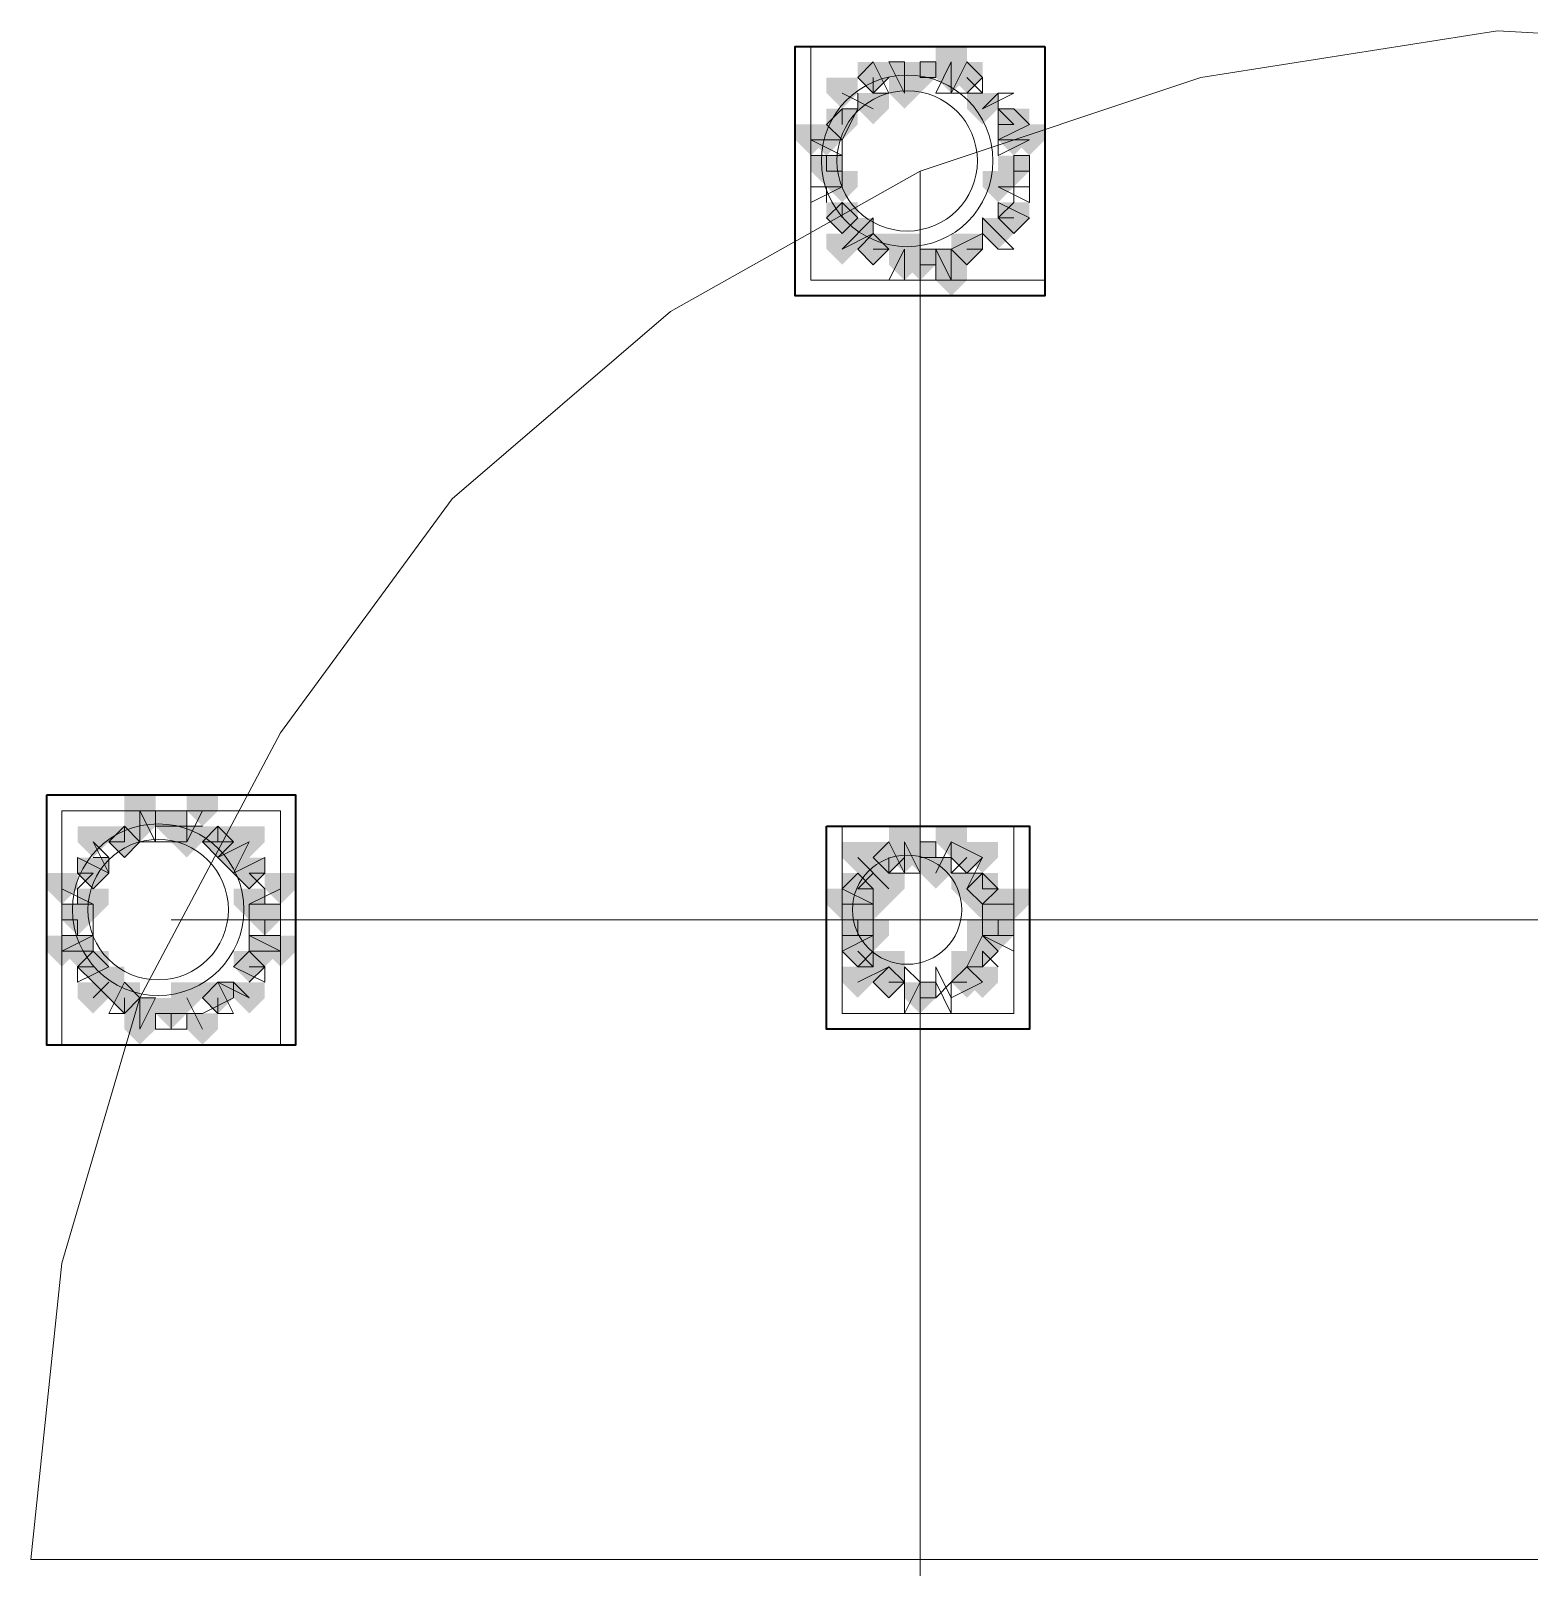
# Model space of a CAD drawing. Header units: millimetres. Extents: x 2315 to 4619, y 1334 to 1897.
# Drawn here: x 4124.02 to 4129.89, y 1541.67 to 1547.68 of the extents above; entities that cross this region are included whole.
import ezdxf

# ---------------------------------------------------------------- set-up
doc = ezdxf.new("R2010")
doc.units = ezdxf.units.MM
for name, color, linetype, true_color in [('PDF_10', 7, 'Continuous', 0x00b85c), ('PDF_AXIS', 7, 'Continuous', 0x00b85c), ('PDF_柱构件', 7, 'Continuous', 0x00b85c), ('PDF_转运站初步方案', 7, 'Continuous', 0x00b85c)]:
    doc.layers.add(name, color=color, linetype=linetype, true_color=true_color)
doc.layers.add('PDF_中心线层', color=1, linetype='Continuous')
doc.layers.add('PDF_粗实线层', color=7, linetype='Continuous')

msp = doc.modelspace()

# ---------------------------------------------------------------- hatches: boundary and pattern name
at = {"layer": 'PDF_10', "transparency": 33554559}
for points in [[(4127.3221, 1547.5601), (4127.261, 1547.5601), (4127.261, 1547.499), (4127.3221, 1547.4379), (4127.3832, 1547.499), (4127.3832, 1547.5601)], [(4127.3221, 1547.5601), (4127.261, 1547.5601), (4127.261, 1547.499), (4127.3221, 1547.4379), (4127.3832, 1547.499), (4127.3832, 1547.5601)], [(4127.5053, 1547.5601), (4127.4442, 1547.5601), (4127.4442, 1547.499), (4127.5053, 1547.4379), (4127.5664, 1547.499), (4127.5664, 1547.5601)], [(4127.5053, 1547.5601), (4127.4442, 1547.5601), (4127.4442, 1547.499), (4127.5053, 1547.4379), (4127.5664, 1547.499), (4127.5664, 1547.5601)], [(4127.6886, 1547.5601), (4127.6275, 1547.5601), (4127.6275, 1547.499), (4127.6886, 1547.4379), (4127.7496, 1547.499), (4127.7496, 1547.5601)], [(4127.6886, 1547.5601), (4127.6275, 1547.5601), (4127.6275, 1547.499), (4127.6886, 1547.4379), (4127.7496, 1547.499), (4127.7496, 1547.5601)], [(4127.1999, 1547.3768), (4127.1388, 1547.3768), (4127.1388, 1547.3157), (4127.1999, 1547.2547), (4127.261, 1547.3157), (4127.261, 1547.3768)], [(4127.1999, 1547.3768), (4127.1388, 1547.3768), (4127.1388, 1547.3157), (4127.1999, 1547.2547), (4127.261, 1547.3157), (4127.261, 1547.3768)], [(4127.1999, 1547.3768), (4127.1388, 1547.3768), (4127.1388, 1547.3157), (4127.1999, 1547.2547), (4127.261, 1547.3157), (4127.261, 1547.3768)], [(4127.8718, 1547.3768), (4127.8107, 1547.3768), (4127.8107, 1547.3157), (4127.8718, 1547.2547), (4127.9329, 1547.3157), (4127.9329, 1547.3768)], [(4127.8718, 1547.3768), (4127.8107, 1547.3768), (4127.8107, 1547.3157), (4127.8718, 1547.2547), (4127.9329, 1547.3157), (4127.9329, 1547.3768)], [(4127.1388, 1547.1936), (4127.0778, 1547.1936), (4127.0778, 1547.1325), (4127.1388, 1547.0714), (4127.1999, 1547.1325), (4127.1999, 1547.1936)], [(4127.1388, 1547.1936), (4127.0778, 1547.1936), (4127.0778, 1547.1325), (4127.1388, 1547.0714), (4127.1999, 1547.1325), (4127.1999, 1547.1936)], [(4127.8718, 1547.1936), (4127.8107, 1547.1936), (4127.8107, 1547.1325), (4127.8718, 1547.0714), (4127.9329, 1547.1325), (4127.9329, 1547.1936)], [(4127.8718, 1547.1936), (4127.8107, 1547.1936), (4127.8107, 1547.1325), (4127.8718, 1547.0714), (4127.9329, 1547.1325), (4127.9329, 1547.1936)], [(4127.1999, 1547.0103), (4127.1388, 1547.0103), (4127.1388, 1546.9493), (4127.1999, 1546.8882), (4127.261, 1546.9493), (4127.261, 1547.0103)], [(4127.1999, 1547.0103), (4127.1388, 1547.0103), (4127.1388, 1546.9493), (4127.1999, 1546.8882), (4127.261, 1546.9493), (4127.261, 1547.0103)], [(4127.1999, 1547.0103), (4127.1388, 1547.0103), (4127.1388, 1546.9493), (4127.1999, 1546.8882), (4127.261, 1546.9493), (4127.261, 1547.0103)], [(4127.8718, 1547.0103), (4127.8107, 1547.0103), (4127.8107, 1546.9493), (4127.8718, 1546.8882), (4127.9329, 1546.9493), (4127.9329, 1547.0103)], [(4127.8718, 1547.0103), (4127.8107, 1547.0103), (4127.8107, 1546.9493), (4127.8718, 1546.8882), (4127.9329, 1546.9493), (4127.9329, 1547.0103)], [(4127.3221, 1546.8882), (4127.261, 1546.8882), (4127.261, 1546.8271), (4127.3221, 1546.766), (4127.3832, 1546.8271), (4127.3832, 1546.8882)], [(4127.3221, 1546.8882), (4127.261, 1546.8882), (4127.261, 1546.8271), (4127.3221, 1546.766), (4127.3832, 1546.8271), (4127.3832, 1546.8882)], [(4127.3221, 1546.8882), (4127.261, 1546.8882), (4127.261, 1546.8271), (4127.3221, 1546.766), (4127.3832, 1546.8271), (4127.3832, 1546.8882)], [(4127.6886, 1546.8882), (4127.6275, 1546.8882), (4127.6275, 1546.8271), (4127.6886, 1546.766), (4127.7496, 1546.8271), (4127.7496, 1546.8882)], [(4127.6886, 1546.8882), (4127.6275, 1546.8882), (4127.6275, 1546.8271), (4127.6886, 1546.766), (4127.7496, 1546.8271), (4127.7496, 1546.8882)], [(4127.5053, 1546.8271), (4127.4442, 1546.8271), (4127.4442, 1546.766), (4127.5053, 1546.7049), (4127.5664, 1546.766), (4127.5664, 1546.8271)], [(4127.5053, 1546.8271), (4127.4442, 1546.8271), (4127.4442, 1546.766), (4127.5053, 1546.7049), (4127.5664, 1546.766), (4127.5664, 1546.8271)], [(4127.5053, 1546.8271), (4127.4442, 1546.8271), (4127.4442, 1546.766), (4127.5053, 1546.7049), (4127.5664, 1546.766), (4127.5664, 1546.8271)], [(4124.5734, 1544.6282), (4124.5124, 1544.6282), (4124.5124, 1544.5671), (4124.5734, 1544.506), (4124.6345, 1544.5671), (4124.6345, 1544.6282)], [(4124.5734, 1544.6282), (4124.5124, 1544.6282), (4124.5124, 1544.5671), (4124.5734, 1544.506), (4124.6345, 1544.5671), (4124.6345, 1544.6282)], [(4124.5734, 1544.6282), (4124.5124, 1544.6282), (4124.5124, 1544.5671), (4124.5734, 1544.506), (4124.6345, 1544.5671), (4124.6345, 1544.6282)], [(4124.3902, 1544.5671), (4124.3291, 1544.5671), (4124.3291, 1544.506), (4124.3902, 1544.4449), (4124.4513, 1544.506), (4124.4513, 1544.5671)], [(4124.3902, 1544.5671), (4124.3291, 1544.5671), (4124.3291, 1544.506), (4124.3902, 1544.4449), (4124.4513, 1544.506), (4124.4513, 1544.5671)], [(4124.7567, 1544.5671), (4124.6956, 1544.5671), (4124.6956, 1544.506), (4124.7567, 1544.4449), (4124.8178, 1544.506), (4124.8178, 1544.5671)], [(4124.7567, 1544.5671), (4124.6956, 1544.5671), (4124.6956, 1544.506), (4124.7567, 1544.4449), (4124.8178, 1544.506), (4124.8178, 1544.5671)], [(4127.3832, 1544.506), (4127.3221, 1544.506), (4127.3221, 1544.4449), (4127.3832, 1544.3839), (4127.4442, 1544.4449), (4127.4442, 1544.506)], [(4127.3832, 1544.506), (4127.3221, 1544.506), (4127.3221, 1544.4449), (4127.3832, 1544.3839), (4127.4442, 1544.4449), (4127.4442, 1544.506)], [(4127.5053, 1544.506), (4127.4442, 1544.506), (4127.4442, 1544.4449), (4127.5053, 1544.3839), (4127.5664, 1544.4449), (4127.5664, 1544.506)], [(4127.5053, 1544.506), (4127.4442, 1544.506), (4127.4442, 1544.4449), (4127.5053, 1544.3839), (4127.5664, 1544.4449), (4127.5664, 1544.506)], [(4127.6886, 1544.506), (4127.6275, 1544.506), (4127.6275, 1544.4449), (4127.6886, 1544.3839), (4127.7496, 1544.4449), (4127.7496, 1544.506)], [(4127.6886, 1544.506), (4127.6275, 1544.506), (4127.6275, 1544.4449), (4127.6886, 1544.3839), (4127.7496, 1544.4449), (4127.7496, 1544.506)], [(4124.268, 1544.4449), (4124.2069, 1544.4449), (4124.2069, 1544.3839), (4124.268, 1544.3228), (4124.3291, 1544.3839), (4124.3291, 1544.4449)], [(4124.268, 1544.4449), (4124.2069, 1544.4449), (4124.2069, 1544.3839), (4124.268, 1544.3228), (4124.3291, 1544.3839), (4124.3291, 1544.4449)], [(4124.8788, 1544.4449), (4124.8178, 1544.4449), (4124.8178, 1544.3839), (4124.8788, 1544.3228), (4124.9399, 1544.3839), (4124.9399, 1544.4449)], [(4124.8788, 1544.4449), (4124.8178, 1544.4449), (4124.8178, 1544.3839), (4124.8788, 1544.3228), (4124.9399, 1544.3839), (4124.9399, 1544.4449)], [(4127.261, 1544.3839), (4127.1999, 1544.3839), (4127.1999, 1544.3228), (4127.261, 1544.2617), (4127.3221, 1544.3228), (4127.3221, 1544.3839)], [(4127.261, 1544.3839), (4127.1999, 1544.3839), (4127.1999, 1544.3228), (4127.261, 1544.2617), (4127.3221, 1544.3228), (4127.3221, 1544.3839)], [(4127.7496, 1544.3839), (4127.6886, 1544.3839), (4127.6886, 1544.3228), (4127.7496, 1544.2617), (4127.8107, 1544.3228), (4127.8107, 1544.3839)], [(4127.7496, 1544.3839), (4127.6886, 1544.3839), (4127.6886, 1544.3228), (4127.7496, 1544.2617), (4127.8107, 1544.3228), (4127.8107, 1544.3839)], [(4124.2069, 1544.2617), (4124.1459, 1544.2617), (4124.1459, 1544.2006), (4124.2069, 1544.1395), (4124.268, 1544.2006), (4124.268, 1544.2617)], [(4124.2069, 1544.2617), (4124.1459, 1544.2617), (4124.1459, 1544.2006), (4124.2069, 1544.1395), (4124.268, 1544.2006), (4124.268, 1544.2617)], [(4124.9399, 1544.2617), (4124.8788, 1544.2617), (4124.8788, 1544.2006), (4124.9399, 1544.1395), (4125.001, 1544.2006), (4125.001, 1544.2617)], [(4124.9399, 1544.2617), (4124.8788, 1544.2617), (4124.8788, 1544.2006), (4124.9399, 1544.1395), (4125.001, 1544.2006), (4125.001, 1544.2617)], [(4124.9399, 1544.2617), (4124.8788, 1544.2617), (4124.8788, 1544.2006), (4124.9399, 1544.1395), (4125.001, 1544.2006), (4125.001, 1544.2617)], [(4127.261, 1544.2617), (4127.1999, 1544.2617), (4127.1999, 1544.2006), (4127.261, 1544.1395), (4127.3221, 1544.2006), (4127.3221, 1544.2617)], [(4127.261, 1544.2617), (4127.1999, 1544.2617), (4127.1999, 1544.2006), (4127.261, 1544.1395), (4127.3221, 1544.2006), (4127.3221, 1544.2617)], [(4127.8107, 1544.2617), (4127.7496, 1544.2617), (4127.7496, 1544.2006), (4127.8107, 1544.1395), (4127.8718, 1544.2006), (4127.8718, 1544.2617)], [(4127.8107, 1544.2617), (4127.7496, 1544.2617), (4127.7496, 1544.2006), (4127.8107, 1544.1395), (4127.8718, 1544.2006), (4127.8718, 1544.2617)], [(4127.261, 1544.1395), (4127.1999, 1544.1395), (4127.1999, 1544.0784), (4127.261, 1544.0174), (4127.3221, 1544.0784), (4127.3221, 1544.1395)], [(4127.261, 1544.1395), (4127.1999, 1544.1395), (4127.1999, 1544.0784), (4127.261, 1544.0174), (4127.3221, 1544.0784), (4127.3221, 1544.1395)], [(4127.7496, 1544.1395), (4127.6886, 1544.1395), (4127.6886, 1544.0784), (4127.7496, 1544.0174), (4127.8107, 1544.0784), (4127.8107, 1544.1395)], [(4127.7496, 1544.1395), (4127.6886, 1544.1395), (4127.6886, 1544.0784), (4127.7496, 1544.0174), (4127.8107, 1544.0784), (4127.8107, 1544.1395)], [(4124.268, 1544.0784), (4124.2069, 1544.0784), (4124.2069, 1544.0174), (4124.268, 1543.9563), (4124.3291, 1544.0174), (4124.3291, 1544.0784)], [(4124.268, 1544.0784), (4124.2069, 1544.0784), (4124.2069, 1544.0174), (4124.268, 1543.9563), (4124.3291, 1544.0174), (4124.3291, 1544.0784)], [(4124.8788, 1544.0784), (4124.8178, 1544.0784), (4124.8178, 1544.0174), (4124.8788, 1543.9563), (4124.9399, 1544.0174), (4124.9399, 1544.0784)], [(4124.8788, 1544.0784), (4124.8178, 1544.0784), (4124.8178, 1544.0174), (4124.8788, 1543.9563), (4124.9399, 1544.0174), (4124.9399, 1544.0784)], [(4127.3832, 1544.0174), (4127.3221, 1544.0174), (4127.3221, 1543.9563), (4127.3832, 1543.8952), (4127.4442, 1543.9563), (4127.4442, 1544.0174)], [(4127.3832, 1544.0174), (4127.3221, 1544.0174), (4127.3221, 1543.9563), (4127.3832, 1543.8952), (4127.4442, 1543.9563), (4127.4442, 1544.0174)], [(4127.3832, 1544.0174), (4127.3221, 1544.0174), (4127.3221, 1543.9563), (4127.3832, 1543.8952), (4127.4442, 1543.9563), (4127.4442, 1544.0174)], [(4127.6886, 1544.0174), (4127.6275, 1544.0174), (4127.6275, 1543.9563), (4127.6886, 1543.8952), (4127.7496, 1543.9563), (4127.7496, 1544.0174)], [(4127.6886, 1544.0174), (4127.6275, 1544.0174), (4127.6275, 1543.9563), (4127.6886, 1543.8952), (4127.7496, 1543.9563), (4127.7496, 1544.0174)], [(4124.3902, 1543.9563), (4124.3291, 1543.9563), (4124.3291, 1543.8952), (4124.3902, 1543.8341), (4124.4513, 1543.8952), (4124.4513, 1543.9563)], [(4124.3902, 1543.9563), (4124.3291, 1543.9563), (4124.3291, 1543.8952), (4124.3902, 1543.8341), (4124.4513, 1543.8952), (4124.4513, 1543.9563)], [(4124.7567, 1543.9563), (4124.6956, 1543.9563), (4124.6956, 1543.8952), (4124.7567, 1543.8341), (4124.8178, 1543.8952), (4124.8178, 1543.9563)], [(4124.7567, 1543.9563), (4124.6956, 1543.9563), (4124.6956, 1543.8952), (4124.7567, 1543.8341), (4124.8178, 1543.8952), (4124.8178, 1543.9563)], [(4127.5053, 1543.9563), (4127.4442, 1543.9563), (4127.4442, 1543.8952), (4127.5053, 1543.8341), (4127.5664, 1543.8952), (4127.5664, 1543.9563)], [(4127.5053, 1543.9563), (4127.4442, 1543.9563), (4127.4442, 1543.8952), (4127.5053, 1543.8341), (4127.5664, 1543.8952), (4127.5664, 1543.9563)], [(4124.5734, 1543.8952), (4124.5124, 1543.8952), (4124.5124, 1543.8341), (4124.5734, 1543.773), (4124.6345, 1543.8341), (4124.6345, 1543.8952)], [(4124.5734, 1543.8952), (4124.5124, 1543.8952), (4124.5124, 1543.8341), (4124.5734, 1543.773), (4124.6345, 1543.8341), (4124.6345, 1543.8952)]]:
    msp.add_hatch(color=256, dxfattribs=at).paths.add_polyline_path(points)
at = {"layer": 'PDF_柱构件', "transparency": 33554559}
for points in [[(4127.6275, 1547.6211), (4127.5664, 1547.6211), (4127.5664, 1547.5601), (4127.6275, 1547.499), (4127.6886, 1547.5601), (4127.6886, 1547.6211)], [(4127.4442, 1547.5601), (4127.3832, 1547.5601), (4127.3832, 1547.499), (4127.4442, 1547.4379), (4127.5053, 1547.499), (4127.5053, 1547.5601)], [(4127.6275, 1547.5601), (4127.5664, 1547.5601), (4127.5664, 1547.499), (4127.6275, 1547.4379), (4127.6886, 1547.499), (4127.6886, 1547.5601)], [(4127.1999, 1547.499), (4127.1388, 1547.499), (4127.1388, 1547.4379), (4127.1999, 1547.3768), (4127.261, 1547.4379), (4127.261, 1547.499)], [(4127.4442, 1547.499), (4127.3832, 1547.499), (4127.3832, 1547.4379), (4127.4442, 1547.3768), (4127.5053, 1547.4379), (4127.5053, 1547.499)], [(4127.3221, 1547.4379), (4127.261, 1547.4379), (4127.261, 1547.3768), (4127.3221, 1547.3157), (4127.3832, 1547.3768), (4127.3832, 1547.4379)], [(4127.7496, 1547.4379), (4127.6886, 1547.4379), (4127.6886, 1547.3768), (4127.7496, 1547.3157), (4127.8107, 1547.3768), (4127.8107, 1547.4379)], [(4127.0778, 1547.3157), (4127.0167, 1547.3157), (4127.0167, 1547.2547), (4127.0778, 1547.1936), (4127.1388, 1547.2547), (4127.1388, 1547.3157)], [(4127.1388, 1547.3157), (4127.0778, 1547.3157), (4127.0778, 1547.2547), (4127.1388, 1547.1936), (4127.1999, 1547.2547), (4127.1999, 1547.3157)], [(4127.8718, 1547.3157), (4127.8107, 1547.3157), (4127.8107, 1547.2547), (4127.8718, 1547.1936), (4127.9329, 1547.2547), (4127.9329, 1547.3157)], [(4127.9329, 1547.3157), (4127.8718, 1547.3157), (4127.8718, 1547.2547), (4127.9329, 1547.1936), (4127.994, 1547.2547), (4127.994, 1547.3157)], [(4127.1999, 1547.1325), (4127.1388, 1547.1325), (4127.1388, 1547.0714), (4127.1999, 1547.0103), (4127.261, 1547.0714), (4127.261, 1547.1325)], [(4127.8107, 1547.1325), (4127.7496, 1547.1325), (4127.7496, 1547.0714), (4127.8107, 1547.0103), (4127.8718, 1547.0714), (4127.8718, 1547.1325)], [(4127.261, 1546.9493), (4127.1999, 1546.9493), (4127.1999, 1546.8882), (4127.261, 1546.8271), (4127.3221, 1546.8882), (4127.3221, 1546.9493)], [(4127.8107, 1546.9493), (4127.7496, 1546.9493), (4127.7496, 1546.8882), (4127.8107, 1546.8271), (4127.8718, 1546.8882), (4127.8718, 1546.9493)], [(4127.1999, 1546.8882), (4127.1388, 1546.8882), (4127.1388, 1546.8271), (4127.1999, 1546.766), (4127.261, 1546.8271), (4127.261, 1546.8882)], [(4127.4442, 1546.8882), (4127.3832, 1546.8882), (4127.3832, 1546.8271), (4127.4442, 1546.766), (4127.5053, 1546.8271), (4127.5053, 1546.8882)], [(4127.4442, 1546.8271), (4127.3832, 1546.8271), (4127.3832, 1546.766), (4127.4442, 1546.7049), (4127.5053, 1546.766), (4127.5053, 1546.8271)], [(4127.6275, 1546.8271), (4127.5664, 1546.8271), (4127.5664, 1546.766), (4127.6275, 1546.7049), (4127.6886, 1546.766), (4127.6886, 1546.8271)], [(4127.6275, 1546.766), (4127.5664, 1546.766), (4127.5664, 1546.7049), (4127.6275, 1546.6439), (4127.6886, 1546.7049), (4127.6886, 1546.766)], [(4124.4513, 1544.6893), (4124.3902, 1544.6893), (4124.3902, 1544.6282), (4124.4513, 1544.5671), (4124.5124, 1544.6282), (4124.5124, 1544.6893)], [(4124.6956, 1544.6893), (4124.6345, 1544.6893), (4124.6345, 1544.6282), (4124.6956, 1544.5671), (4124.7567, 1544.6282), (4124.7567, 1544.6893)], [(4124.4513, 1544.6282), (4124.3902, 1544.6282), (4124.3902, 1544.5671), (4124.4513, 1544.506), (4124.5124, 1544.5671), (4124.5124, 1544.6282)], [(4124.268, 1544.5671), (4124.2069, 1544.5671), (4124.2069, 1544.506), (4124.268, 1544.4449), (4124.3291, 1544.506), (4124.3291, 1544.5671)], [(4124.6345, 1544.5671), (4124.5734, 1544.5671), (4124.5734, 1544.506), (4124.6345, 1544.4449), (4124.6956, 1544.506), (4124.6956, 1544.5671)], [(4124.8788, 1544.5671), (4124.8178, 1544.5671), (4124.8178, 1544.506), (4124.8788, 1544.4449), (4124.9399, 1544.506), (4124.9399, 1544.5671)], [(4127.4442, 1544.5671), (4127.3832, 1544.5671), (4127.3832, 1544.506), (4127.4442, 1544.4449), (4127.5053, 1544.506), (4127.5053, 1544.5671)], [(4127.6275, 1544.5671), (4127.5664, 1544.5671), (4127.5664, 1544.506), (4127.6275, 1544.4449), (4127.6886, 1544.506), (4127.6886, 1544.5671)], [(4124.8178, 1544.506), (4124.7567, 1544.506), (4124.7567, 1544.4449), (4124.8178, 1544.3839), (4124.8788, 1544.4449), (4124.8788, 1544.506)], [(4127.261, 1544.506), (4127.1999, 1544.506), (4127.1999, 1544.4449), (4127.261, 1544.3839), (4127.3221, 1544.4449), (4127.3221, 1544.506)], [(4127.4442, 1544.506), (4127.3832, 1544.506), (4127.3832, 1544.4449), (4127.4442, 1544.3839), (4127.5053, 1544.4449), (4127.5053, 1544.506)], [(4127.7496, 1544.506), (4127.6886, 1544.506), (4127.6886, 1544.4449), (4127.7496, 1544.3839), (4127.8107, 1544.4449), (4127.8107, 1544.506)], [(4127.3221, 1544.4449), (4127.261, 1544.4449), (4127.261, 1544.3839), (4127.3221, 1544.3228), (4127.3832, 1544.3839), (4127.3832, 1544.4449)], [(4127.5664, 1544.4449), (4127.5053, 1544.4449), (4127.5053, 1544.3839), (4127.5664, 1544.3228), (4127.6275, 1544.3839), (4127.6275, 1544.4449)], [(4124.1459, 1544.3839), (4124.0848, 1544.3839), (4124.0848, 1544.3228), (4124.1459, 1544.2617), (4124.2069, 1544.3228), (4124.2069, 1544.3839)], [(4125.001, 1544.3839), (4124.9399, 1544.3839), (4124.9399, 1544.3228), (4125.001, 1544.2617), (4125.0621, 1544.3228), (4125.0621, 1544.3839)], [(4127.3832, 1544.3839), (4127.3221, 1544.3839), (4127.3221, 1544.3228), (4127.3832, 1544.2617), (4127.4442, 1544.3228), (4127.4442, 1544.3839)], [(4127.6886, 1544.3839), (4127.6275, 1544.3839), (4127.6275, 1544.3228), (4127.6886, 1544.2617), (4127.7496, 1544.3228), (4127.7496, 1544.3839)], [(4124.268, 1544.3228), (4124.2069, 1544.3228), (4124.2069, 1544.2617), (4124.268, 1544.2006), (4124.3291, 1544.2617), (4124.3291, 1544.3228)], [(4124.8788, 1544.3228), (4124.8178, 1544.3228), (4124.8178, 1544.2617), (4124.8788, 1544.2006), (4124.9399, 1544.2617), (4124.9399, 1544.3228)], [(4127.1999, 1544.3228), (4127.1388, 1544.3228), (4127.1388, 1544.2617), (4127.1999, 1544.2006), (4127.261, 1544.2617), (4127.261, 1544.3228)], [(4127.261, 1544.3228), (4127.1999, 1544.3228), (4127.1999, 1544.2617), (4127.261, 1544.2006), (4127.3221, 1544.2617), (4127.3221, 1544.3228)], [(4127.3221, 1544.3228), (4127.261, 1544.3228), (4127.261, 1544.2617), (4127.3221, 1544.2006), (4127.3832, 1544.2617), (4127.3832, 1544.3228)], [(4127.7496, 1544.3228), (4127.6886, 1544.3228), (4127.6886, 1544.2617), (4127.7496, 1544.2006), (4127.8107, 1544.2617), (4127.8107, 1544.3228)], [(4127.8107, 1544.3228), (4127.7496, 1544.3228), (4127.7496, 1544.2617), (4127.8107, 1544.2006), (4127.8718, 1544.2617), (4127.8718, 1544.3228)], [(4127.8718, 1544.3228), (4127.8107, 1544.3228), (4127.8107, 1544.2617), (4127.8718, 1544.2006), (4127.9329, 1544.2617), (4127.9329, 1544.3228)], [(4127.261, 1544.2006), (4127.1999, 1544.2006), (4127.1999, 1544.1395), (4127.261, 1544.0784), (4127.3221, 1544.1395), (4127.3221, 1544.2006)], [(4127.3221, 1544.2006), (4127.261, 1544.2006), (4127.261, 1544.1395), (4127.3221, 1544.0784), (4127.3832, 1544.1395), (4127.3832, 1544.2006)], [(4127.7496, 1544.2006), (4127.6886, 1544.2006), (4127.6886, 1544.1395), (4127.7496, 1544.0784), (4127.8107, 1544.1395), (4127.8107, 1544.2006)], [(4127.8107, 1544.2006), (4127.7496, 1544.2006), (4127.7496, 1544.1395), (4127.8107, 1544.0784), (4127.8718, 1544.1395), (4127.8718, 1544.2006)], [(4124.1459, 1544.1395), (4124.0848, 1544.1395), (4124.0848, 1544.0784), (4124.1459, 1544.0174), (4124.2069, 1544.0784), (4124.2069, 1544.1395)], [(4124.2069, 1544.1395), (4124.1459, 1544.1395), (4124.1459, 1544.0784), (4124.2069, 1544.0174), (4124.268, 1544.0784), (4124.268, 1544.1395)], [(4124.9399, 1544.1395), (4124.8788, 1544.1395), (4124.8788, 1544.0784), (4124.9399, 1544.0174), (4125.001, 1544.0784), (4125.001, 1544.1395)], [(4125.001, 1544.1395), (4124.9399, 1544.1395), (4124.9399, 1544.0784), (4125.001, 1544.0174), (4125.0621, 1544.0784), (4125.0621, 1544.1395)], [(4127.3221, 1544.0784), (4127.261, 1544.0784), (4127.261, 1544.0174), (4127.3221, 1543.9563), (4127.3832, 1544.0174), (4127.3832, 1544.0784)], [(4127.3832, 1544.0784), (4127.3221, 1544.0784), (4127.3221, 1544.0174), (4127.3832, 1543.9563), (4127.4442, 1544.0174), (4127.4442, 1544.0784)], [(4127.6886, 1544.0784), (4127.6275, 1544.0784), (4127.6275, 1544.0174), (4127.6886, 1543.9563), (4127.7496, 1544.0174), (4127.7496, 1544.0784)], [(4124.3291, 1544.0174), (4124.268, 1544.0174), (4124.268, 1543.9563), (4124.3291, 1543.8952), (4124.3902, 1543.9563), (4124.3902, 1544.0174)], [(4127.261, 1544.0174), (4127.1999, 1544.0174), (4127.1999, 1543.9563), (4127.261, 1543.8952), (4127.3221, 1543.9563), (4127.3221, 1544.0174)], [(4127.7496, 1544.0174), (4127.6886, 1544.0174), (4127.6886, 1543.9563), (4127.7496, 1543.8952), (4127.8107, 1543.9563), (4127.8107, 1544.0174)], [(4124.268, 1543.9563), (4124.2069, 1543.9563), (4124.2069, 1543.8952), (4124.268, 1543.8341), (4124.3291, 1543.8952), (4124.3291, 1543.9563)], [(4124.6345, 1543.9563), (4124.5734, 1543.9563), (4124.5734, 1543.8952), (4124.6345, 1543.8341), (4124.6956, 1543.8952), (4124.6956, 1543.9563)], [(4124.8788, 1543.9563), (4124.8178, 1543.9563), (4124.8178, 1543.8952), (4124.8788, 1543.8341), (4124.9399, 1543.8952), (4124.9399, 1543.9563)], [(4124.4513, 1543.8952), (4124.3902, 1543.8952), (4124.3902, 1543.8341), (4124.4513, 1543.773), (4124.5124, 1543.8341), (4124.5124, 1543.8952)], [(4124.4513, 1543.8341), (4124.3902, 1543.8341), (4124.3902, 1543.773), (4124.4513, 1543.712), (4124.5124, 1543.773), (4124.5124, 1543.8341)], [(4124.6956, 1543.8341), (4124.6345, 1543.8341), (4124.6345, 1543.773), (4124.6956, 1543.712), (4124.7567, 1543.773), (4124.7567, 1543.8341)]]:
    msp.add_hatch(color=256, dxfattribs=at).paths.add_polyline_path(points)
at = {"layer": 'PDF_转运站初步方案', "transparency": 33554559}
for points in [[(4127.3221, 1547.5601), (4127.261, 1547.5601), (4127.261, 1547.499), (4127.3221, 1547.4379), (4127.3832, 1547.499), (4127.3832, 1547.5601)], [(4127.3221, 1547.5601), (4127.261, 1547.5601), (4127.261, 1547.499), (4127.3221, 1547.4379), (4127.3832, 1547.499), (4127.3832, 1547.5601)], [(4127.5053, 1547.5601), (4127.4442, 1547.5601), (4127.4442, 1547.499), (4127.5053, 1547.4379), (4127.5664, 1547.499), (4127.5664, 1547.5601)], [(4127.5053, 1547.5601), (4127.4442, 1547.5601), (4127.4442, 1547.499), (4127.5053, 1547.4379), (4127.5664, 1547.499), (4127.5664, 1547.5601)], [(4127.6886, 1547.5601), (4127.6275, 1547.5601), (4127.6275, 1547.499), (4127.6886, 1547.4379), (4127.7496, 1547.499), (4127.7496, 1547.5601)], [(4127.6886, 1547.5601), (4127.6275, 1547.5601), (4127.6275, 1547.499), (4127.6886, 1547.4379), (4127.7496, 1547.499), (4127.7496, 1547.5601)], [(4127.1999, 1547.3768), (4127.1388, 1547.3768), (4127.1388, 1547.3157), (4127.1999, 1547.2547), (4127.261, 1547.3157), (4127.261, 1547.3768)], [(4127.1999, 1547.3768), (4127.1388, 1547.3768), (4127.1388, 1547.3157), (4127.1999, 1547.2547), (4127.261, 1547.3157), (4127.261, 1547.3768)], [(4127.8718, 1547.3768), (4127.8107, 1547.3768), (4127.8107, 1547.3157), (4127.8718, 1547.2547), (4127.9329, 1547.3157), (4127.9329, 1547.3768)], [(4127.8718, 1547.3768), (4127.8107, 1547.3768), (4127.8107, 1547.3157), (4127.8718, 1547.2547), (4127.9329, 1547.3157), (4127.9329, 1547.3768)], [(4127.1388, 1547.1936), (4127.0778, 1547.1936), (4127.0778, 1547.1325), (4127.1388, 1547.0714), (4127.1999, 1547.1325), (4127.1999, 1547.1936)], [(4127.1388, 1547.1936), (4127.0778, 1547.1936), (4127.0778, 1547.1325), (4127.1388, 1547.0714), (4127.1999, 1547.1325), (4127.1999, 1547.1936)], [(4127.8718, 1547.1936), (4127.8107, 1547.1936), (4127.8107, 1547.1325), (4127.8718, 1547.0714), (4127.9329, 1547.1325), (4127.9329, 1547.1936)], [(4127.8718, 1547.1936), (4127.8107, 1547.1936), (4127.8107, 1547.1325), (4127.8718, 1547.0714), (4127.9329, 1547.1325), (4127.9329, 1547.1936)], [(4127.1999, 1547.0103), (4127.1388, 1547.0103), (4127.1388, 1546.9493), (4127.1999, 1546.8882), (4127.261, 1546.9493), (4127.261, 1547.0103)], [(4127.1999, 1547.0103), (4127.1388, 1547.0103), (4127.1388, 1546.9493), (4127.1999, 1546.8882), (4127.261, 1546.9493), (4127.261, 1547.0103)], [(4127.8718, 1547.0103), (4127.8107, 1547.0103), (4127.8107, 1546.9493), (4127.8718, 1546.8882), (4127.9329, 1546.9493), (4127.9329, 1547.0103)], [(4127.8718, 1547.0103), (4127.8107, 1547.0103), (4127.8107, 1546.9493), (4127.8718, 1546.8882), (4127.9329, 1546.9493), (4127.9329, 1547.0103)], [(4127.3221, 1546.8882), (4127.261, 1546.8882), (4127.261, 1546.8271), (4127.3221, 1546.766), (4127.3832, 1546.8271), (4127.3832, 1546.8882)], [(4127.3221, 1546.8882), (4127.261, 1546.8882), (4127.261, 1546.8271), (4127.3221, 1546.766), (4127.3832, 1546.8271), (4127.3832, 1546.8882)], [(4127.6886, 1546.8882), (4127.6275, 1546.8882), (4127.6275, 1546.8271), (4127.6886, 1546.766), (4127.7496, 1546.8271), (4127.7496, 1546.8882)], [(4127.6886, 1546.8882), (4127.6275, 1546.8882), (4127.6275, 1546.8271), (4127.6886, 1546.766), (4127.7496, 1546.8271), (4127.7496, 1546.8882)], [(4127.5053, 1546.8271), (4127.4442, 1546.8271), (4127.4442, 1546.766), (4127.5053, 1546.7049), (4127.5664, 1546.766), (4127.5664, 1546.8271)], [(4127.5053, 1546.8271), (4127.4442, 1546.8271), (4127.4442, 1546.766), (4127.5053, 1546.7049), (4127.5664, 1546.766), (4127.5664, 1546.8271)], [(4124.5734, 1544.6282), (4124.5124, 1544.6282), (4124.5124, 1544.5671), (4124.5734, 1544.506), (4124.6345, 1544.5671), (4124.6345, 1544.6282)], [(4124.5734, 1544.6282), (4124.5124, 1544.6282), (4124.5124, 1544.5671), (4124.5734, 1544.506), (4124.6345, 1544.5671), (4124.6345, 1544.6282)], [(4124.3902, 1544.5671), (4124.3291, 1544.5671), (4124.3291, 1544.506), (4124.3902, 1544.4449), (4124.4513, 1544.506), (4124.4513, 1544.5671)], [(4124.3902, 1544.5671), (4124.3291, 1544.5671), (4124.3291, 1544.506), (4124.3902, 1544.4449), (4124.4513, 1544.506), (4124.4513, 1544.5671)], [(4124.7567, 1544.5671), (4124.6956, 1544.5671), (4124.6956, 1544.506), (4124.7567, 1544.4449), (4124.8178, 1544.506), (4124.8178, 1544.5671)], [(4124.7567, 1544.5671), (4124.6956, 1544.5671), (4124.6956, 1544.506), (4124.7567, 1544.4449), (4124.8178, 1544.506), (4124.8178, 1544.5671)], [(4127.3832, 1544.506), (4127.3221, 1544.506), (4127.3221, 1544.4449), (4127.3832, 1544.3839), (4127.4442, 1544.4449), (4127.4442, 1544.506)], [(4127.3832, 1544.506), (4127.3221, 1544.506), (4127.3221, 1544.4449), (4127.3832, 1544.3839), (4127.4442, 1544.4449), (4127.4442, 1544.506)], [(4127.5053, 1544.506), (4127.4442, 1544.506), (4127.4442, 1544.4449), (4127.5053, 1544.3839), (4127.5664, 1544.4449), (4127.5664, 1544.506)], [(4127.5053, 1544.506), (4127.4442, 1544.506), (4127.4442, 1544.4449), (4127.5053, 1544.3839), (4127.5664, 1544.4449), (4127.5664, 1544.506)], [(4127.6886, 1544.506), (4127.6275, 1544.506), (4127.6275, 1544.4449), (4127.6886, 1544.3839), (4127.7496, 1544.4449), (4127.7496, 1544.506)], [(4127.6886, 1544.506), (4127.6275, 1544.506), (4127.6275, 1544.4449), (4127.6886, 1544.3839), (4127.7496, 1544.4449), (4127.7496, 1544.506)], [(4124.268, 1544.4449), (4124.2069, 1544.4449), (4124.2069, 1544.3839), (4124.268, 1544.3228), (4124.3291, 1544.3839), (4124.3291, 1544.4449)], [(4124.268, 1544.4449), (4124.2069, 1544.4449), (4124.2069, 1544.3839), (4124.268, 1544.3228), (4124.3291, 1544.3839), (4124.3291, 1544.4449)], [(4124.8788, 1544.4449), (4124.8178, 1544.4449), (4124.8178, 1544.3839), (4124.8788, 1544.3228), (4124.9399, 1544.3839), (4124.9399, 1544.4449)], [(4124.8788, 1544.4449), (4124.8178, 1544.4449), (4124.8178, 1544.3839), (4124.8788, 1544.3228), (4124.9399, 1544.3839), (4124.9399, 1544.4449)], [(4127.261, 1544.3839), (4127.1999, 1544.3839), (4127.1999, 1544.3228), (4127.261, 1544.2617), (4127.3221, 1544.3228), (4127.3221, 1544.3839)], [(4127.261, 1544.3839), (4127.1999, 1544.3839), (4127.1999, 1544.3228), (4127.261, 1544.2617), (4127.3221, 1544.3228), (4127.3221, 1544.3839)], [(4127.7496, 1544.3839), (4127.6886, 1544.3839), (4127.6886, 1544.3228), (4127.7496, 1544.2617), (4127.8107, 1544.3228), (4127.8107, 1544.3839)], [(4127.7496, 1544.3839), (4127.6886, 1544.3839), (4127.6886, 1544.3228), (4127.7496, 1544.2617), (4127.8107, 1544.3228), (4127.8107, 1544.3839)], [(4124.2069, 1544.2617), (4124.1459, 1544.2617), (4124.1459, 1544.2006), (4124.2069, 1544.1395), (4124.268, 1544.2006), (4124.268, 1544.2617)], [(4124.2069, 1544.2617), (4124.1459, 1544.2617), (4124.1459, 1544.2006), (4124.2069, 1544.1395), (4124.268, 1544.2006), (4124.268, 1544.2617)], [(4124.9399, 1544.2617), (4124.8788, 1544.2617), (4124.8788, 1544.2006), (4124.9399, 1544.1395), (4125.001, 1544.2006), (4125.001, 1544.2617)], [(4124.9399, 1544.2617), (4124.8788, 1544.2617), (4124.8788, 1544.2006), (4124.9399, 1544.1395), (4125.001, 1544.2006), (4125.001, 1544.2617)], [(4127.261, 1544.2617), (4127.1999, 1544.2617), (4127.1999, 1544.2006), (4127.261, 1544.1395), (4127.3221, 1544.2006), (4127.3221, 1544.2617)], [(4127.261, 1544.2617), (4127.1999, 1544.2617), (4127.1999, 1544.2006), (4127.261, 1544.1395), (4127.3221, 1544.2006), (4127.3221, 1544.2617)], [(4127.8107, 1544.2617), (4127.7496, 1544.2617), (4127.7496, 1544.2006), (4127.8107, 1544.1395), (4127.8718, 1544.2006), (4127.8718, 1544.2617)], [(4127.8107, 1544.2617), (4127.7496, 1544.2617), (4127.7496, 1544.2006), (4127.8107, 1544.1395), (4127.8718, 1544.2006), (4127.8718, 1544.2617)], [(4127.261, 1544.1395), (4127.1999, 1544.1395), (4127.1999, 1544.0784), (4127.261, 1544.0174), (4127.3221, 1544.0784), (4127.3221, 1544.1395)], [(4127.261, 1544.1395), (4127.1999, 1544.1395), (4127.1999, 1544.0784), (4127.261, 1544.0174), (4127.3221, 1544.0784), (4127.3221, 1544.1395)], [(4127.7496, 1544.1395), (4127.6886, 1544.1395), (4127.6886, 1544.0784), (4127.7496, 1544.0174), (4127.8107, 1544.0784), (4127.8107, 1544.1395)], [(4127.7496, 1544.1395), (4127.6886, 1544.1395), (4127.6886, 1544.0784), (4127.7496, 1544.0174), (4127.8107, 1544.0784), (4127.8107, 1544.1395)], [(4124.268, 1544.0784), (4124.2069, 1544.0784), (4124.2069, 1544.0174), (4124.268, 1543.9563), (4124.3291, 1544.0174), (4124.3291, 1544.0784)], [(4124.268, 1544.0784), (4124.2069, 1544.0784), (4124.2069, 1544.0174), (4124.268, 1543.9563), (4124.3291, 1544.0174), (4124.3291, 1544.0784)], [(4124.8788, 1544.0784), (4124.8178, 1544.0784), (4124.8178, 1544.0174), (4124.8788, 1543.9563), (4124.9399, 1544.0174), (4124.9399, 1544.0784)], [(4124.8788, 1544.0784), (4124.8178, 1544.0784), (4124.8178, 1544.0174), (4124.8788, 1543.9563), (4124.9399, 1544.0174), (4124.9399, 1544.0784)], [(4127.3832, 1544.0174), (4127.3221, 1544.0174), (4127.3221, 1543.9563), (4127.3832, 1543.8952), (4127.4442, 1543.9563), (4127.4442, 1544.0174)], [(4127.3832, 1544.0174), (4127.3221, 1544.0174), (4127.3221, 1543.9563), (4127.3832, 1543.8952), (4127.4442, 1543.9563), (4127.4442, 1544.0174)], [(4127.6886, 1544.0174), (4127.6275, 1544.0174), (4127.6275, 1543.9563), (4127.6886, 1543.8952), (4127.7496, 1543.9563), (4127.7496, 1544.0174)], [(4127.6886, 1544.0174), (4127.6275, 1544.0174), (4127.6275, 1543.9563), (4127.6886, 1543.8952), (4127.7496, 1543.9563), (4127.7496, 1544.0174)], [(4124.3902, 1543.9563), (4124.3291, 1543.9563), (4124.3291, 1543.8952), (4124.3902, 1543.8341), (4124.4513, 1543.8952), (4124.4513, 1543.9563)], [(4124.3902, 1543.9563), (4124.3291, 1543.9563), (4124.3291, 1543.8952), (4124.3902, 1543.8341), (4124.4513, 1543.8952), (4124.4513, 1543.9563)], [(4124.7567, 1543.9563), (4124.6956, 1543.9563), (4124.6956, 1543.8952), (4124.7567, 1543.8341), (4124.8178, 1543.8952), (4124.8178, 1543.9563)], [(4124.7567, 1543.9563), (4124.6956, 1543.9563), (4124.6956, 1543.8952), (4124.7567, 1543.8341), (4124.8178, 1543.8952), (4124.8178, 1543.9563)], [(4127.5053, 1543.9563), (4127.4442, 1543.9563), (4127.4442, 1543.8952), (4127.5053, 1543.8341), (4127.5664, 1543.8952), (4127.5664, 1543.9563)], [(4127.5053, 1543.9563), (4127.4442, 1543.9563), (4127.4442, 1543.8952), (4127.5053, 1543.8341), (4127.5664, 1543.8952), (4127.5664, 1543.9563)], [(4124.5734, 1543.8952), (4124.5124, 1543.8952), (4124.5124, 1543.8341), (4124.5734, 1543.773), (4124.6345, 1543.8341), (4124.6345, 1543.8952)], [(4124.5734, 1543.8952), (4124.5124, 1543.8952), (4124.5124, 1543.8341), (4124.5734, 1543.773), (4124.6345, 1543.8341), (4124.6345, 1543.8952)]]:
    msp.add_hatch(color=256, dxfattribs=at).paths.add_polyline_path(points)

# ---------------------------------------------------------------- linework, layer by layer
at = {"layer": 'PDF_10', "lineweight": 18}
for points in [[(4127.5664, 1547.499), (4127.5053, 1547.499), (4127.5053, 1547.5601)], [(4127.3832, 1547.499), (4127.3221, 1547.4379), (4127.3221, 1547.499)], [(4127.7496, 1547.4379), (4127.6886, 1547.499)], [(4127.6886, 1547.4379), (4127.7496, 1547.499)], [(4127.1999, 1547.3768), (4127.1999, 1547.3157)], [(4127.8107, 1547.3157), (4127.8718, 1547.3157), (4127.8107, 1547.3768)], [(4127.1388, 1547.1936), (4127.1388, 1547.1325), (4127.1999, 1547.1325)], [(4127.9329, 1547.1325), (4127.8718, 1547.1325), (4127.8718, 1547.1936)], [(4127.1999, 1547.0103), (4127.1999, 1546.9493)], [(4127.8718, 1546.9493), (4127.8107, 1546.9493), (4127.8718, 1547.0103)], [(4127.3221, 1546.8271), (4127.3832, 1546.8271)], [(4127.7496, 1546.8271), (4127.6886, 1546.8271), (4127.7496, 1546.8271)], [(4127.5053, 1546.766), (4127.5664, 1546.766)], [(4124.3291, 1544.506), (4124.3902, 1544.506), (4124.3902, 1544.5671)], [(4124.5124, 1544.5671), (4124.6345, 1544.5671)], [(4124.7567, 1544.506), (4124.7567, 1544.5671)], [(4124.6956, 1544.506), (4124.8178, 1544.506)], [(4127.5053, 1544.506), (4127.5053, 1544.4449), (4127.5664, 1544.4449)], [(4127.3832, 1544.4449), (4127.3832, 1544.3839), (4127.4442, 1544.4449)], [(4127.6275, 1544.4449), (4127.6886, 1544.3839)], [(4127.6275, 1544.3839), (4127.6886, 1544.4449)], [(4124.2069, 1544.3228), (4124.268, 1544.3839), (4124.2069, 1544.3839)], [(4124.9399, 1544.3839), (4124.8788, 1544.3839), (4124.9399, 1544.3228)], [(4127.3221, 1544.3228), (4127.261, 1544.3228), (4127.3221, 1544.3839)], [(4127.7496, 1544.3839), (4127.7496, 1544.3228), (4127.8107, 1544.3228)], [(4124.2069, 1544.1395), (4124.2069, 1544.2006), (4124.1459, 1544.2006)], [(4124.9399, 1544.2006), (4124.9399, 1544.1395)], [(4127.261, 1544.1395), (4127.261, 1544.2006), (4127.1999, 1544.2006)], [(4127.7496, 1544.2006), (4127.8107, 1544.2006), (4127.8107, 1544.1395)], [(4127.3221, 1544.0174), (4127.261, 1544.0784)], [(4127.3221, 1544.0784), (4127.261, 1544.0174)], [(4127.8107, 1544.0174), (4127.7496, 1544.0784), (4127.7496, 1544.0174)], [(4124.268, 1543.9563), (4124.2069, 1544.0174), (4124.268, 1544.0174)], [(4124.8788, 1544.0174), (4124.9399, 1544.0174), (4124.8788, 1543.9563)], [(4127.4442, 1543.9563), (4127.3832, 1543.9563)], [(4127.5664, 1543.8952), (4127.5053, 1543.8952), (4127.5053, 1543.9563)], [(4127.6886, 1543.9563), (4127.6275, 1543.9563), (4127.6886, 1543.9563)], [(4124.3902, 1543.8952), (4124.3902, 1543.8341), (4124.3291, 1543.8952)], [(4124.8178, 1543.8952), (4124.6956, 1543.8341)], [(4124.7567, 1543.8952), (4124.7567, 1543.8341)], [(4124.6345, 1543.8341), (4124.5124, 1543.8341)], [(4124.5734, 1543.8341), (4124.5734, 1543.773)]]:
    msp.add_lwpolyline(points, dxfattribs=at)
at = {"layer": 'PDF_AXIS', "lineweight": 18}
for points in [[(4127.994, 1547.6211), (4127.994, 1546.7049), (4127.0778, 1546.7049), (4127.0778, 1547.6211)], [(4124.1459, 1544.6282), (4124.1459, 1543.712), (4125.001, 1543.712), (4125.001, 1544.6282)], [(4127.1999, 1544.5671), (4127.1999, 1543.8341), (4127.8718, 1543.8341), (4127.8718, 1544.5671)]]:
    msp.add_lwpolyline(points, close=True, dxfattribs=at)
at = {"layer": 'PDF_中心线层', "color": 112, "lineweight": 18, "true_color": 0x00b85c}
for points in [[(4124.0237, 1541.6963), (4124.1459, 1542.8568), (4124.4513, 1543.8952), (4125.001, 1544.9336), (4125.6729, 1545.8498), (4126.528, 1546.5828), (4127.5053, 1547.1325), (4128.6048, 1547.499), (4129.7653, 1547.6822), (4130.8648, 1547.6211), (4131.9642, 1547.3768), (4133.0026, 1546.8882), (4133.0637, 1546.8882)], [(4127.5053, 1547.1325), (4127.5053, 1536.2601)], [(4135.507, 1544.2006), (4124.5734, 1544.2006)], [(4124.0237, 1541.6963), (4135.9956, 1541.6963), (4124.0237, 1541.6963)]]:
    msp.add_lwpolyline(points, dxfattribs=at)
at = {"layer": 'PDF_柱构件', "lineweight": 18}
for points in [[(4127.3832, 1547.4379), (4127.3221, 1547.4379), (4127.261, 1547.499), (4127.3221, 1547.5601)], [(4127.4442, 1547.5601), (4127.4442, 1547.4379), (4127.3832, 1547.5601)], [(4127.5664, 1547.499), (4127.5053, 1547.499), (4127.5053, 1547.5601), (4127.5664, 1547.5601)], [(4127.6275, 1547.5601), (4127.6275, 1547.4379), (4127.5664, 1547.4379)], [(4127.7496, 1547.4379), (4127.6275, 1547.4379), (4127.6886, 1547.5601), (4127.7496, 1547.499)], [(4127.1999, 1547.4379), (4127.3221, 1547.3768)], [(4127.8718, 1547.4379), (4127.7496, 1547.3768), (4127.8107, 1547.4379)], [(4127.261, 1547.3768), (4127.1999, 1547.2547), (4127.1388, 1547.3157), (4127.1999, 1547.3768)], [(4127.8107, 1547.2547), (4127.8107, 1547.3768), (4127.8718, 1547.3768), (4127.9329, 1547.3157)], [(4127.0778, 1547.2547), (4127.1999, 1547.2547), (4127.1999, 1547.1936)], [(4127.9329, 1547.2547), (4127.8107, 1547.1936), (4127.8107, 1547.2547)], [(4127.1999, 1547.1936), (4127.1999, 1547.0714), (4127.0778, 1547.0714), (4127.0778, 1547.1936)], [(4127.8718, 1547.0714), (4127.8718, 1547.1936), (4127.9329, 1547.1936), (4127.9329, 1547.0714)], [(4127.0778, 1547.0714), (4127.1999, 1547.0714), (4127.0778, 1547.0103)], [(4127.9329, 1547.0103), (4127.8107, 1547.0714), (4127.9329, 1547.0714)], [(4127.1999, 1547.0103), (4127.261, 1546.9493), (4127.1999, 1546.8882), (4127.1388, 1546.9493)], [(4127.8107, 1546.9493), (4127.8107, 1547.0103), (4127.9329, 1546.9493), (4127.8718, 1546.8882)], [(4127.1999, 1546.8271), (4127.3221, 1546.9493), (4127.3221, 1546.8882)], [(4127.8107, 1546.8271), (4127.7496, 1546.8882), (4127.7496, 1546.9493), (4127.8718, 1546.8271)], [(4127.3221, 1546.8882), (4127.3832, 1546.8271), (4127.3221, 1546.766), (4127.261, 1546.8271)], [(4127.6275, 1546.8271), (4127.7496, 1546.8882), (4127.7496, 1546.8271), (4127.6886, 1546.766)], [(4127.3832, 1546.7049), (4127.4442, 1546.8271), (4127.4442, 1546.7049)], [(4127.5053, 1546.8271), (4127.5664, 1546.8271), (4127.5664, 1546.7049), (4127.5053, 1546.7049)], [(4127.6275, 1546.7049), (4127.5664, 1546.8271), (4127.6275, 1546.8271)], [(4124.4513, 1544.6282), (4124.4513, 1544.506), (4124.5124, 1544.506)], [(4124.5124, 1544.506), (4124.6345, 1544.506), (4124.6345, 1544.6282), (4124.5124, 1544.6282)], [(4124.6956, 1544.6282), (4124.6345, 1544.506)], [(4124.3902, 1544.4449), (4124.4513, 1544.506), (4124.3902, 1544.5671), (4124.3291, 1544.506)], [(4124.6956, 1544.506), (4124.7567, 1544.4449), (4124.8178, 1544.506), (4124.7567, 1544.5671)], [(4124.268, 1544.506), (4124.3291, 1544.3839), (4124.3291, 1544.4449)], [(4124.8788, 1544.506), (4124.7567, 1544.4449), (4124.8178, 1544.3839)], [(4127.3832, 1544.3839), (4127.4442, 1544.3839), (4127.3832, 1544.506), (4127.3221, 1544.4449)], [(4127.4442, 1544.506), (4127.4442, 1544.3839), (4127.5053, 1544.3839)], [(4127.5053, 1544.4449), (4127.5664, 1544.4449), (4127.5664, 1544.506), (4127.5053, 1544.506)], [(4127.6275, 1544.506), (4127.5664, 1544.3839)], [(4127.6275, 1544.3839), (4127.6886, 1544.3839), (4127.7496, 1544.4449), (4127.6275, 1544.506)], [(4124.268, 1544.3228), (4124.3291, 1544.3839), (4124.2069, 1544.4449), (4124.2069, 1544.3839)], [(4124.8178, 1544.3839), (4124.8788, 1544.3228), (4124.9399, 1544.3839), (4124.9399, 1544.4449)], [(4127.261, 1544.4449), (4127.3832, 1544.3228)], [(4127.7496, 1544.4449), (4127.6886, 1544.3228)], [(4127.3221, 1544.2617), (4127.3221, 1544.3228), (4127.261, 1544.3839), (4127.1999, 1544.3228)], [(4127.6886, 1544.3228), (4127.7496, 1544.2617), (4127.8107, 1544.3228), (4127.7496, 1544.3839)], [(4124.1459, 1544.3228), (4124.268, 1544.2617)], [(4125.001, 1544.3228), (4124.8788, 1544.2617)], [(4124.268, 1544.1395), (4124.268, 1544.2617), (4124.1459, 1544.2617), (4124.1459, 1544.1395)], [(4124.8788, 1544.2617), (4124.8788, 1544.1395), (4125.001, 1544.1395), (4125.001, 1544.2617)], [(4127.1999, 1544.2617), (4127.3221, 1544.2617)], [(4127.3221, 1544.1395), (4127.3221, 1544.2617), (4127.1999, 1544.2617), (4127.1999, 1544.1395)], [(4127.8718, 1544.2617), (4127.7496, 1544.2617)], [(4127.7496, 1544.2617), (4127.7496, 1544.1395), (4127.8718, 1544.1395), (4127.8718, 1544.2617)], [(4124.1459, 1544.0784), (4124.268, 1544.0784), (4124.268, 1544.1395)], [(4125.001, 1544.0784), (4124.8788, 1544.1395), (4124.8788, 1544.0784)], [(4127.1999, 1544.0784), (4127.3221, 1544.1395), (4127.1999, 1544.1395)], [(4127.3221, 1544.0174), (4127.3221, 1544.1395), (4127.1999, 1544.0784), (4127.261, 1544.0174)], [(4127.7496, 1544.1395), (4127.6886, 1544.0174), (4127.7496, 1544.0174), (4127.8107, 1544.0784)], [(4127.8718, 1544.1395), (4127.7496, 1544.1395), (4127.8718, 1544.0784)], [(4124.3291, 1544.0174), (4124.268, 1544.0784), (4124.2069, 1544.0174), (4124.2069, 1543.9563)], [(4124.8788, 1544.0784), (4124.8178, 1544.0174), (4124.9399, 1543.9563), (4124.9399, 1544.0174)], [(4127.261, 1543.9563), (4127.3832, 1544.0174)], [(4127.4442, 1543.9563), (4127.3832, 1544.0174), (4127.3221, 1543.9563), (4127.3832, 1543.8952)], [(4127.4442, 1543.8341), (4127.5053, 1543.9563), (4127.4442, 1544.0174), (4127.4442, 1543.8952)], [(4127.6275, 1543.8952), (4127.5664, 1544.0174), (4127.5664, 1543.9563), (4127.6275, 1543.8341)], [(4127.6886, 1544.0174), (4127.6275, 1543.9563), (4127.6275, 1543.8952), (4127.7496, 1543.9563)], [(4127.7496, 1543.9563), (4127.6886, 1544.0174)], [(4124.268, 1543.8952), (4124.3291, 1543.9563)], [(4124.4513, 1543.8952), (4124.3902, 1543.9563), (4124.3291, 1543.8341), (4124.3902, 1543.8341)], [(4124.7567, 1543.9563), (4124.6956, 1543.8952), (4124.7567, 1543.8341), (4124.8178, 1543.8341)], [(4124.8788, 1543.8952), (4124.8178, 1543.9563), (4124.7567, 1543.9563)], [(4127.5664, 1543.9563), (4127.5053, 1543.9563), (4127.5053, 1543.8952), (4127.5664, 1543.8952)], [(4124.4513, 1543.773), (4124.5124, 1543.8952), (4124.4513, 1543.8952)], [(4124.6956, 1543.773), (4124.6345, 1543.8952)], [(4124.6345, 1543.8341), (4124.5124, 1543.8341), (4124.5124, 1543.773), (4124.6345, 1543.773)]]:
    msp.add_lwpolyline(points, close=True, dxfattribs=at)
for points in [[(4127.261, 1547.4379), (4127.261, 1547.3768)], [(4127.8107, 1547.3768), (4127.8107, 1547.4379)], [(4127.1388, 1547.0714), (4127.1388, 1547.0103)], [(4127.8718, 1547.0103), (4127.8718, 1547.0714)], [(4124.6345, 1544.5671), (4124.6956, 1544.5671)], [(4124.268, 1544.4449), (4124.3291, 1544.4449)], [(4127.5664, 1544.4449), (4127.6275, 1544.4449)], [(4127.6886, 1544.3839), (4127.7496, 1544.3839)], [(4124.2069, 1544.2617), (4124.2069, 1544.3228)], [(4124.9399, 1544.3228), (4124.9399, 1544.2617)], [(4127.7496, 1544.0174), (4127.6886, 1544.0174)], [(4124.3291, 1543.8952), (4124.268, 1543.9563)], [(4124.8178, 1543.9563), (4124.8178, 1543.8952)], [(4127.4442, 1543.8952), (4127.4442, 1543.9563)], [(4127.6275, 1543.9563), (4127.5664, 1543.8952)], [(4124.6956, 1543.8341), (4124.6345, 1543.8341)]]:
    msp.add_lwpolyline(points, dxfattribs=at)
at = {"layer": 'PDF_粗实线层', "color": 112, "lineweight": 35, "true_color": 0x00b85c}
for points in [[(4127.994, 1547.6211), (4127.994, 1546.6439), (4127.0167, 1546.6439), (4127.0167, 1547.6211)], [(4124.0848, 1544.6893), (4124.0848, 1543.712), (4125.0621, 1543.712), (4125.0621, 1544.6893)], [(4127.1388, 1544.5671), (4127.9329, 1544.5671), (4127.9329, 1543.773), (4127.1388, 1543.773)]]:
    msp.add_lwpolyline(points, close=True, dxfattribs=at)
at = {"layer": 'PDF_转运站初步方案', "lineweight": 18}
for centre, radius in [((4127.4546, 1547.1726), 0.3359), ((4127.4546, 1547.1726), 0.2749), ((4124.5226, 1544.2406), 0.3359), ((4124.5226, 1544.2406), 0.2749), ((4127.4546, 1544.2406), 0.2138), ((4127.4546, 1544.2406), 0.2138)]:
    msp.add_circle(centre, radius, dxfattribs=at)

doc.saveas('drawing.dxf')
